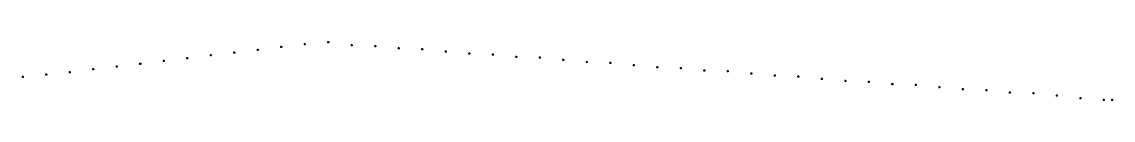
# Model space of a CAD drawing. Header units: millimetres. Extents: x -5 to 5507, y 73914 to 74215.
import ezdxf

# ---------------------------------------------------------------- set-up
doc = ezdxf.new("R2010")
doc.units = ezdxf.units.MM
doc.header["$PDMODE"] = 34
doc.header["$PDSIZE"] = 5

msp = doc.modelspace()

# ---------------------------------------------------------------- linework, layer by layer
for p in [(1305.5, 74187), (1424.2, 74199.8), (1542.9, 74210), (1661.6, 74194.4), (1780.3, 74190.1), (830.8, 74129.2), (949.5, 74144.2), (1068.2, 74157), (1186.8, 74172), (1898.9, 74178.9), (2017.6, 74174.5), (2136.3, 74163.4), (2255, 74152.2), (2373.7, 74147.8), (2492.4, 74136.6), (2611.1, 74132.3), (356.1, 74073.6), (474.7, 74086.4), (593.4, 74101.4), (712.1, 74116.4), (2729.7, 74121.1), (2848.4, 74109.9), (2967.1, 74105.6), (3085.8, 74094.4), (3204.5, 74083.2), (3323.2, 74078.9), (0, 74035.3), (118.7, 74046.1), (237.4, 74058.6), (3441.8, 74067.7), (3560.5, 74063.3), (3679.2, 74052.2), (3797.9, 74041), (3916.6, 74036.6), (4035.3, 74025.5), (4154, 74014.3), (4272.6, 74009.9), (4391.3, 73998.8), (4510, 73994.4), (4628.7, 73983.2), (4747.4, 73972.1), (4866.1, 73967.7), (4984.7, 73956.5), (5103.4, 73952.2), (5222.1, 73940.9), (5340.8, 73927.6), (5459.5, 73918.9), (5501.5, 73918.9), (5501.5, 73918.9)]:
    msp.add_point(p)

doc.saveas('drawing.dxf')
